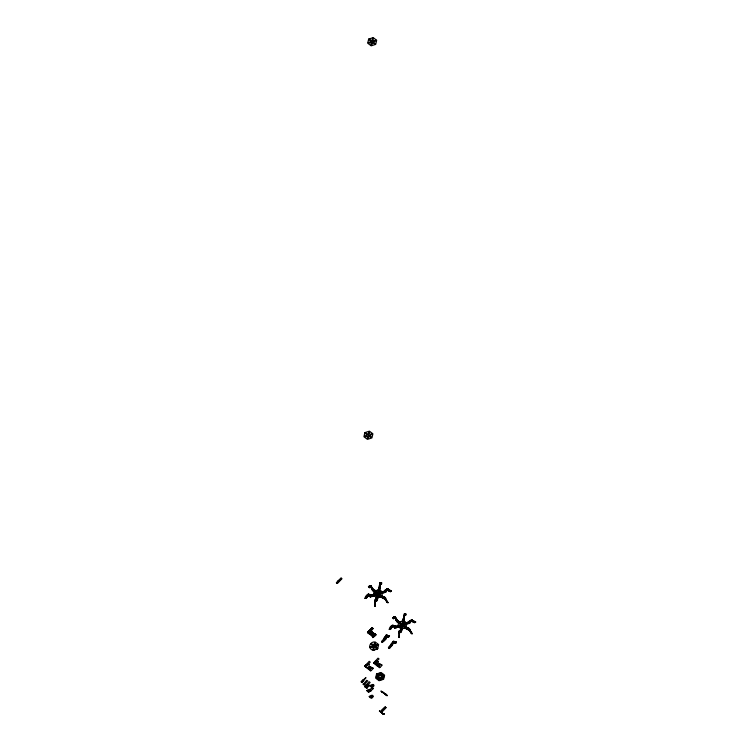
<?xml version="1.0" encoding="UTF-8"?>
<svg xmlns="http://www.w3.org/2000/svg" width="752" height="752" viewBox="0 0 752 752"><rect width="100%" height="100%" fill="white"/><g stroke="black" fill="none" stroke-linecap="round" stroke-linejoin="round"><path stroke-width="1.13" d="M376.31 599.184C376.141 601.017 376 598.695 376.555 601.403C378.388 594.625 374.637 604.476 375.859 600.444M380.296 583.543L380.183 582.668M399.434 631.887L399.632 631.219L399.049 633.842L399.538 633.4M399.462 631.238C398.278 632 400.929 630.016 400.374 630.759M404.548 614.365L404.407 613.745M382.129 691.84C383.492 692.733 380.578 690.815 381.085 691.332M386.312 635.318L386.979 635.083L386.03 635.205L384.686 638.401M392.253 644.22L393.7 641.249M392.694 642.575C392.459 640.591 398.184 641.371 395.702 643.364L392.741 642.678L395.702 643.364M403.711 617.411L403.674 618.003M367.465 632.526L372.061 627.572L373.142 628.512L368.527 633.165M372.541 590.489L375.06 592.52L371.761 589.502L373.998 590.781L371.695 587.754L371.864 589.436L372.757 589.775L371.845 588.008L372.052 589.239L373.81 590.959L372.597 588.731M369.918 634.096L372.428 631.548L371.46 630.881M376.132 634.547C367.813 643.148 377.062 630.27 375.182 634.679M374.458 633.908L373.462 632.93L372.757 633.353M375.192 595.17L371.808 596.693L371.234 595.697L371.883 596.533M376.564 601.365L375.962 599.635L376.169 600.425M376.47 600.162C373.753 598.037 378.181 595.932 377.983 596.806M379.121 591.279C376.197 590.574 380.738 591.251 379.102 591.147M380.136 596.082C385.334 600.707 385.701 597.849 381.132 595.321M380.155 587.848L379.187 587.613L379.525 589.089M381.076 592.313L381.273 593.018L381.217 592.2M381.518 641.588C381.302 644.934 389.733 635.177 382.129 642.18M382.43 596.966L383.52 597.896L383.614 597.173M385.015 592.04L384.78 591.373L383.887 591.768M384.77 639.219L384.347 637.828L384.986 637.179L384.864 639.623M392.074 643.242C394.292 644.52 389.423 648.309 390.626 645.63C392.506 643.759 388.051 647.98 388.399 647.688M395.768 627.666C396.633 628.108 393.898 625.824 396.934 626.783C394.668 624.771 396.755 627.412 396.812 626.322M396.718 621.462L399.237 623.549L400.224 623.023L399.312 623.587L396.84 621.735L396.567 619.78M399.415 626.266L399.19 626.726L398.936 625.532M400.28 622.609L397.77 620.626L397.15 620.955L396.248 619.742L397.103 619.629L394.941 616.894L395.787 617.627L393.559 618.746L392.582 617.712L394.969 616.997M400.938 627.732L400.431 632.244M402.264 628.061L401.568 631.107L402.198 627.854M402.574 622.083C401.521 621.942 403.504 617.072 403.937 618.736M403.739 621.932C404.285 613.801 405.469 623.887 402.621 622.092M404.491 627.516L406.898 629.33L404.36 627.083M405.497 623.37L405.384 624.075L405.29 623.361M407.913 628.315C408.439 630.063 405.403 625.354 403.627 625.213L403.016 625.993L403.627 625.213M409.173 622.976L409.013 623.549L409.154 622.835M379.281 588.938L379.196 587.265M375.22 600.839L375.126 599.786L374.919 606.441L375.248 600.19M376.489 599.175L375.239 600.096L375.37 601.45M379.779 586.654C379.732 587.857 380.145 585.564 379.892 586.955M399.688 630.89C398.4 648.985 399.81 623.662 399.303 632.46M399.143 637.489L399.406 630.853M400.684 631.21L400.177 630.684L400.684 631.21L401.201 629.65L400.722 632.564L400.468 630.853L400.073 631.492L400.478 630.759M404.275 617.768L403.382 620.071L404.642 613.726M404.585 615.399L404.426 614.281M371.375 586.428L370.604 586.776C368.292 584.718 372.428 586.748 370.792 586.278M370.802 586.269C371.573 585 367.192 586.034 369.345 587.697L371.591 586.541L369.345 587.697M372.597 590.245C372.823 586.156 372.569 591.457 370.651 586.936M374.646 606.394L374.947 600.209M374.919 606.441L375.135 600.124M409.765 629.48L408.994 628.522L409.304 628.879M380.145 586.325L380.145 582.64L379.572 586.898M380.098 583.994L380.39 584.379L380.427 582.678M400.205 630.138L399.34 632.47L400.092 631.454M404.059 617.843L403.702 616.283L404.068 617.994M375.239 600.096L375.088 601.412M376.103 600.058L376.028 599.118M379.44 589.06C379.675 575.553 378.688 601.403 380.221 583.148M400.243 630.373L400.196 630.768M404.191 613.914L403.786 617.956M368.151 594.343C376.423 595.274 365.66 596.129 368.179 594.663M385.579 638.523C384.789 633.287 385.485 645.282 386.979 635.111M386.481 635.149L389.536 635.882L388.765 637.066C382.289 637.818 388.023 635.835 386.293 634.979M391.369 644.755L392.939 641.541L393.653 641.418M391.576 644.896L392.046 644.84M393.86 641.578L392.309 645.188M403.655 619.3L403.984 616.33M374.27 595.199L376.959 594.672L374.515 595.462L374.223 594.682L376.639 593.751L371.422 595.509L374.609 594.343L375.21 595.274M377.401 597.069L377.231 597.37M381.602 592.83L381.668 592.538M399.359 623.023L399.303 622.947M402.922 621.575L402.95 621.763M405.995 623.699L403.768 624.884L403.448 623.963C415.903 618.642 402.734 625.457 410.489 622.712C411.09 619.62 407.753 621.566 407.734 623.229M404.679 613.97L404.209 617.223M403.984 617.862L403.448 620.118M379.393 711.119L379.534 710.988M380.136 711.439C381.687 712.548 378.463 710.499 379.732 711.044M380.164 584.097L380.296 583.157L381.029 583.148L380.446 584.144M381.499 582.8C380.785 586.381 382.975 581.512 380.315 582.922M404.379 615.145L404.961 614.158L404.661 615.192M405.789 615.305C405.723 611.714 406.39 616.743 404.322 615.39M387.383 695.544L386.763 695.675L387.393 695.553M372.503 590.433L372.625 590.687M376.085 591.824L373.518 589.559M378.153 590.94L379.252 587.754M380.221 588.214L379.544 591.025M372.832 636.728L375.088 633.898M381.038 592.689L384.629 591.335M374.449 633.992L373.387 632.921M381.255 710.856L381.95 711.636M405.253 623.652L405.845 624.564L409.032 623.399M379.779 711.514L379.61 711.279M384.14 638.927L385.306 637.066M369.063 594.578L366.318 598.442C363.197 599.288 366.854 593.666 368.809 594.146L369.063 594.578L367.897 594.447L367.531 595.114M370.04 596.806L369.74 595.152L371.056 594.616L372.597 595.274L372.738 596.007L370.097 596.881L375.22 595.434M393.305 625.579C391.933 623.54 387.101 630.467 390.532 629.49L393.061 625.203M396.971 626.999C395.289 630.326 392.008 625.504 395.449 625.664M394.621 627.92L394.029 626.482L394.772 626.331L391.632 626.153L392.159 625.476M396.877 626.792L396.661 627.262M410.545 622.609L410.291 621.199M376.733 599.466L376.771 598.93M373.556 595.189L377.109 597.99L381.631 596.524L382.627 592.397L379.102 589.737L374.581 591.194L373.584 595.321L374.402 591.927M378.265 594.973L377.748 597.342L376.818 597.201L377.335 594.841L378.284 595.114L377.335 594.841M378.604 593.554L378.51 594.165L377.579 594.033L378.2 593.243L378.632 593.695L378.2 593.243M379.375 590.376L378.858 592.745L377.927 592.604L378.444 590.245L379.393 590.517M379.826 585.291L379.948 587.857M376.498 601.243L376.207 599.137L376.442 600.03C377.1 596.994 376.63 601.13 377.363 600.021M379.422 588.929L379.722 587.688M377.382 599.983L378.059 597.05M374.317 647.303L373.81 649.672L372.879 649.531L373.396 647.171L374.346 647.444L373.396 647.171M373.735 645.742L373.641 646.363L374.571 646.494L374.665 645.883L373.763 645.883L374.261 645.573M375.427 642.706L374.919 645.075L373.988 644.934L374.505 642.575L375.455 642.847L374.505 642.575M377.692 648.854L378.67 644.586L375.135 641.926C369.608 641.277 367.192 648.957 373.171 650.32L377.673 648.713L373.171 650.32M398.767 622.111L397.799 626.369L401.324 629.039L405.845 627.572L406.823 623.314L403.298 620.644L406.841 623.446M401.277 627.619L402.047 627.873L400.976 627.704L400.44 631.144M403.692 616.311L403.674 618.83L403.41 618.313M401.032 628.249L401.549 625.89L402.48 626.031L401.963 628.39L401.013 628.117L401.963 628.39M401.888 624.461L402.207 625.391L402.818 624.602L401.888 624.461L402.818 624.602M402.141 623.652C401.643 620.419 404.971 620.917 403.072 623.793L402.123 623.521L403.072 623.793M400.703 630.223L400.713 632.291M401.474 631.21C401.079 631.755 401.342 629.49 400.487 629.65M383.464 640.272L384.075 637.875L385.09 636.906M393.268 641.625L392.121 643.731M390.927 645.536L392.243 643.374M376.056 591.73L375.145 592.557L375.991 591.42M370.275 634.415L370.971 634.763L370.933 633.71L372.588 633.297M363.075 683.982L364.109 684.771L367.747 680.823L366.703 680.306L363.15 684.358M373.227 668.406C367.935 675.033 370.031 665.708 373.133 668.067M388.427 647.792L389.066 648.478L388.54 648.083M403.749 620.109L403.786 617.721M400.882 629.706L400.778 632.413M381.96 713.159L381.461 712.811M369.523 633.325L369.674 633.598M367.39 594.935C368.292 597.925 374.806 593.836 368.442 594.559L368.198 594.165M398.861 637.442L399.453 636.756M408.721 621.678L407.753 623.041M383.896 639.491C382.693 641.776 386.566 638.335 384.986 637.179M336.351 582.612L337.394 583.392L342 578.739L340.947 577.94L336.426 582.979M380.775 595.349L380.174 596.233M380.202 595.922L380.728 595.546M381.499 641.447L383.717 639.012M384.178 591.401L386.002 589.935L386.218 591.721L381.367 593.441M385.174 637.423L386.265 635.327L386.02 636.54M386.716 635.12L385.212 638.081M411.635 620.033L412.453 620.146L409.614 622.186M382.843 596.693L384.281 597.257L384.394 598.949M385.955 635.318L386.462 635.684M392.892 641.616L393.371 642.02L393.23 641.277M390.354 591.73L386.613 589.916L390.354 591.73L391.472 591.006L387.6 588.901L388.229 589.126L385.522 591.373L388.145 588.816L387.064 588.788L387.628 589.277L387.186 589.004L386.66 589.944M393.193 625.391L390.448 629.255L389.207 629.292M395.214 625.824L392.572 625.373M392.77 642.396L394.687 642.058L392.92 642.49L393.437 641.7L396.473 642.18M389.536 635.882L386.49 635.402L385.983 636.192C387.271 637.546 388.305 634.491 387.026 636.389M387.75 635.76L385.851 636.06M385.804 636.38L388.549 636.906L389.32 635.722M393.39 641.926L392.911 642.81M395.486 643.204L396.257 642.02M367.493 632.385L372.061 627.572M380.333 664.524L379.422 663.49L376.573 664.589C374.816 664.373 379.835 669.393 380.042 664.364M382.025 665.304C376.94 671.752 378.792 662.606 381.978 664.89M369.439 685.692L368.424 684.865L365.904 687.695L366.957 688.202L369.42 685.307M373.105 688.851C371.375 684.818 366.713 696.352 373.077 688.465M381.208 710.79L384.827 707.2M365.087 598.479L367.897 594.447M366.948 596.139L368.724 594.418L367.681 595.885L366.854 595.904L367.681 595.885M364.993 598.244L366.224 598.207L368.884 594.155M392.939 625.467C392.535 627.61 389.799 627.685 392.112 625.495L393.023 625.702M389.301 629.527L392.159 625.561M391.162 627.196L392.206 625.73M399.622 632.517L400.355 631.539M415.687 622.054L411.776 620.184L410.827 620.964L414.568 622.778L415.687 622.054L411.899 620.033M392.027 643.214L388.511 647.641M372.4 631.755L369.984 634.209M364.645 665.915L365.632 666.77L370.238 662.108L369.185 661.309L364.664 666.357M366.055 666.977C369.42 671.63 370.952 658.047 366.074 667.419M373.481 662.738L374.468 663.593L379.083 658.931L378.021 658.132L373.509 663.179M404.444 626.942L405.45 626.548M371.46 667.738L370.51 666.657L367.737 667.767C365.989 667.494 370.905 672.598 371.197 667.541M378.322 661.741L377.354 661.328L374.834 664.148L375.878 664.655L378.341 662.183M361.167 681.538L362.154 682.393L364.776 679.178A29.883 26.113 -9.6 0 1 366.027 677.74L365.81 677.58A29.883 26.113 -9.6 0 1 364.363 678.868L361.195 681.979M364.551 686.275L365.538 687.131L370.153 682.478L369.091 681.679L364.579 686.717M381.236 710.753L385.071 707.087M385.889 707.999L382.43 711.589M384.535 693.87L384.864 693.908M385.137 694.322C386.434 694.876 383.482 693.165 384.733 693.682M412.434 621.34C414.916 620.992 409.398 621.622 411.776 620.184M381.753 712.896L382.289 713.093M341.37 578.26L341.051 578.579A30.757 26.875 -9.6 0 1 339.819 579.689M341.577 578.42L341.258 578.739A29.883 26.113 -9.6 0 0 340.017 580.177L339.265 581.512M336.952 583.383L337.46 583.336M369.918 585.827L371.403 586.739M370.604 586.776L369.758 586.278L370.633 585.545M371.244 586.466L370.943 585.761M371.657 587.81L371.695 589.352M371.892 587.838L372.55 588.534M372.409 588.976L372.889 588.581L370.717 585.921M372.907 589.765C373.471 588.778 378.876 592.266 376.771 593.422L374.872 591.984L375.483 591.194M376.771 593.422L377.391 592.642M380.7 596.383L381.32 595.603L380.7 596.383L378.801 594.945L379.412 594.165L383.999 597.52L384.206 598.761L384.187 597.332L383.294 596.994M378.801 594.945L379.412 594.165M383.266 596.439L382.242 597.154L384.526 598.818M382.279 597.351L382.495 596.787M383.999 597.52L384.968 597.69M383.482 596.797L383.501 598.225L384.206 598.761M383.68 598.216L385.701 598.282M382.994 597.229L384.902 597.248L385.738 598.244M385.682 598.282L385.231 597.52M385.391 599.635L386.152 599.673L385.391 599.635L384.253 597.849M387.054 602.427L388.098 602.587L387.054 602.427L384.657 598.648M367.775 632.225L369.495 630.486L370.228 631.154L368.508 632.902L367.803 632.366L369.495 630.486M370.2 631.022L368.508 632.902M368.113 633.043L373.142 628.512M368.95 633.381L371.356 630.787M371.168 634.566L370.952 633.851L373.208 632.968M373.377 633.419L371.657 635.158L372.381 635.825C375.417 635.412 372.654 632.366 374.111 634.086M374.082 633.945L372.278 636.145L370.332 634.716M372.484 636.042L374.336 634.002M373.387 637.151L376.056 634.914M395.806 617.589L394.621 618.022L393.973 617.326L394.941 616.781L395.59 617.477L394.819 617.824L394.076 616.913L394.8 616.781M393.973 617.326L394.706 616.8M394.809 616.593L392.582 617.712M393.559 618.746L392.779 617.514M371.544 643.524L370.933 644.314L372.832 645.752L373.453 644.962L371.563 643.665M395.862 619.244L397 619.582L397.968 622.064L396.003 620.588L395.684 619.056L396.783 621.011L396.765 619.582M395.909 620.409L398.175 621.876M396.896 619.488L396.953 620.062M396.078 620.485L396.06 619.056M398.024 622.007L398.034 621.284M374.834 647.143L375.474 646.494L377.401 648.074L376.761 648.713L374.863 647.275L375.474 646.494M399.086 623.032L399.697 622.242M385.372 638.89L383.934 640.337L383.426 640.055L384.375 639.087L383.67 640.413M384.563 639.059L385.193 638.42M401.606 623.69C401.841 625.814 398.71 619.911 397.329 620.776M365.199 666.751L365.698 666.714M402.987 625.861L404.914 627.441L405.431 626.416L408.956 628.578L412.124 633.823L411.269 633.475L408.28 628.757M368.95 664.514L368.48 664.524M366.609 667.823L367.108 667.776M407.011 628.738C405.817 627.694 407.65 627.046 408.543 628.371M408.571 630.063L406.512 628.446L407.481 627.488M406.785 628.775C409.229 626.228 411.344 631.163 407.697 629.076M407.509 628.042L408.402 628.381L408.609 630.016L408.571 628.456M391.313 645.385L390.391 646.551M390.382 646.494L392.14 644.718L391.924 643.477L391.294 644.126L391.707 645.526M408.402 628.381L408.421 629.809L407.716 629.274L407.697 627.845M390.598 646.654L392.347 644.878L392.074 643.261M374.035 663.574L374.543 663.537M408.045 629.33L409.896 629.33M389.545 648.299L391.717 645.695L389.226 648.553M409.445 628.569L408.468 628.898M369.072 669.684L371.469 667.325M408.374 629.969L407.904 629.086M410.366 630.731C410.357 631.699 408.327 628.437 409.473 628.926M377.786 661.337L377.288 661.384M375.445 664.646L375.953 664.599M372.607 667.673L372.099 667.71M370.52 670.775L370.99 670.709M361.721 682.384L362.22 682.337M377.918 666.507L380.277 664.119M411.269 633.475L411.983 633.767M381.443 664.495L380.944 664.533M379.328 667.569L379.835 667.532M363.677 684.762L364.184 684.715M365.105 687.121L365.613 687.074M368.856 684.884L368.386 684.893M366.525 688.183L367.023 688.146M366.854 690.58L368.555 692.366L370.144 690.994M372.513 688.042L372.043 688.052M370.398 691.116L370.905 691.079M391.651 625.927C395.148 627.582 395.919 626.463 394.245 625.993M412.378 620.278L411.391 619.77L409.05 621.857M384.836 590.809L387.026 588.816M385.654 590.376L387.148 589.023L386.547 589.7M409.868 621.425L411.476 620.071M410.094 622.026L412.246 619.798M372.428 635.938L372.052 636.126M339.819 579.689L338.203 580.713M381.057 691.003L381.621 691.774M381.659 691.455L381.8 691.906M387.506 588.666L387.28 589.314L391.472 591.006M393.381 641.541L393.869 641.334M370.031 594.945L369.721 595.217M411.429 620.118L410.874 620.992M384.892 592.303L381.715 593.497M401.455 631.069L400.966 631.257M381.922 711.693L382.392 711.627M385.992 589.916C383.219 590.066 382.58 594.832 386.086 591.561L385.776 590.113M386.819 589.624L388.314 590.527L389.057 590.047L386.65 589.436M388.22 590.292L389.057 590.047M390.269 591.486L391.388 590.771M410.742 620.729L414.484 622.543L415.602 621.819M377.166 600.068L376.743 600.209M397.423 620.579L397.846 621.472M395.637 626.557L400.854 624.799L401.173 625.72L398.729 626.51L398.438 625.73L400.854 624.799M381.508 712.84L382.759 713.78M368.367 586.663L370.717 585.733M369.758 586.278L370.463 585.977M408.862 621.537C411.692 620.973 407.763 621.284 409.398 622.9M382.364 713.028L382.636 713.667M370.322 596.637L369.956 595.208L371.845 595.311M370.05 595.443C371.3 594.061 371.808 596.881 370.172 596.439L370.407 596.872M379.553 593.836L381.969 592.905L379.553 593.836L379.234 592.914L384.357 591.326M378.218 593.384L377.673 593.413M379.252 593.046L381.678 592.125M371.272 595.941L372.635 595.499M371.3 596.073L372.719 595.734M383.511 592.125L384.939 591.786M385.184 591.852L386.002 591.326M377.579 594.033L378.51 594.165M380.709 596.684L377.109 597.99M398.795 622.242L403.316 620.785M396.962 626.924L394.471 627.723L394.17 626.256L395.59 625.918M394.264 626.491L395.167 626.2M403.768 624.884L406.183 623.953L405.892 623.173L403.448 623.963M396.849 626.548L395.439 626.905M407.706 623.041L409.06 622.6M409.314 622.665L410.216 622.374L410.009 621.133M398.701 626.378L401.173 625.72M408.195 623.53L410.216 622.374M396.116 627.723L399.171 626.585M402.207 628.606L405.845 627.572M370.257 646.87L372.701 646.081L373.011 647.002L370.576 647.792L370.257 646.87L370.576 647.792M375.295 645.244L377.739 644.455L378.049 645.376L375.605 646.165L375.314 645.376L377.739 644.455M370.275 647.011L372.701 646.081M370.548 647.651L373.011 647.002M384.996 597.605L387.91 602.775M381.781 582.847L379.995 582.828M380.108 584.342L381.574 584.257M405.995 613.895L404.802 614.008M391.078 626.952L391.895 626.933M371.497 587.942L372.494 588.637M383.172 597.032L384.855 597.238M394.114 616.875L394.678 617.025M408.74 629.866L406.456 628.202M383.83 598.282L385.494 598.479M383.464 692.771L383.482 692.771M381.029 583.148L380.897 584.097M379.779 585.554L379.516 587.575M379.215 586.316L379.459 586.955M403.993 616.602L404.003 618.67M399.18 631.201L399.754 631.154M392.666 625.608L395.27 626.049M385.287 707.059L385.983 707.576M370.962 594.766L371.093 595.246M382.674 598.282L383.182 598.235M408.778 622.233L409.088 622.731M406.522 628.033L407.734 628.945M411.87 620.419L413.271 621.096M405.347 626.369L404.924 626.454M385.25 707.115L385.908 707.51M384.751 694.134L385.466 694.246M391.698 626.378L392.112 625.495M409.163 629.076L408.665 628.7L410.178 630.919M382.608 592.266L379.074 589.596L375.774 590.809M375.511 591.335L377.41 592.773M379.44 594.306L381.339 595.744M383.689 598.028L384.394 598.564M376.752 593.281L375.53 592.454M378.773 594.813L380.681 596.251M380.258 596.327L382.655 598.141M399.726 622.383L401.624 623.822M403.655 625.354L405.554 626.792M396.266 620.287L398.222 621.829M396.953 621.143L398.015 621.951M406.484 628.343L407.537 629.142M399.058 622.891L400.995 624.47M391.811 643.336L391.096 644.06M369.523 630.618L370.228 631.154M368.095 633.156L367.484 632.554M369.514 634.218L368.922 633.757M380.042 664.505L379.337 663.978L377.617 665.717L378.322 666.253M371.206 667.682L370.501 667.156L368.781 668.895L369.58 669.647M386.434 694.594L386.105 695.196L386.49 694.688M366.826 690.609L367.38 690.985L367.361 690.063L369.74 689.293L370.802 689.969M381.311 593.281L381.029 592.585M368.555 586.466L369.533 587.509M371.309 587.021L372.795 588.976M372.221 588.496L370.05 585.667M394.838 617.195L396.219 618.943M395.054 617.796L396.436 619.545M394.866 617.994L396.248 619.742M409.323 628.916L412.312 633.635M408.468 628.559L411.457 633.287M388.098 602.587L384.451 597.652L387.242 602.239M407.669 622.806L407.828 623.464M405.911 623.305L406.212 624.094M388.032 588.75L388.154 589.23M385.644 589.897L385.879 590.32L384.883 590.376L385.099 591.617M386.321 591.542L386.011 591.824M385.879 590.978L386.086 591.561M395.308 626.294L395.373 627.431L394.471 627.723M381.696 592.256L381.988 593.046M394.17 626.256L394.386 626.839M379.234 592.914L379.525 593.695M376.639 593.751L376.959 594.672M372.456 595.293L372.757 595.951M369.956 595.208L370.172 595.791M403.392 620.127L403.025 618.924M379.534 585.235L379.713 586.748M374.656 595.17L374.515 595.462M402.724 625.222L402.207 625.391M384.78 591.373L384.958 591.918M383.454 591.758L383.614 592.416M378.858 592.745L377.927 592.604M377.748 597.342L376.818 597.201M378.049 645.376L375.605 646.165M377.401 648.074L376.761 648.713M374.919 645.075L373.988 644.934M374.571 646.494L374.054 646.664M373.81 649.672L372.879 649.531M383.031 692.282L382.768 692.677L383.031 692.282M369.185 696.69C372.842 701.503 375.605 692.348 369.58 696.202L370.106 696.596L369.204 696.615M369.965 685.89C373.575 690.693 376.451 681.585 370.36 685.392L370.886 685.796L369.984 685.805M386.895 695.064L386.49 695.487L386.895 695.064M381.499 712.031L380.973 712.454L381.499 712.031M383.482 713.535L382.956 713.949L383.482 713.535M384.065 713.968L383.539 714.391L384.065 713.968M386.058 694.34L385.532 694.763L386.058 694.34M384.103 692.874L383.614 693.316L384.103 692.874M368.659 39.066L367.662 43.193L371.187 45.853L375.718 44.396L376.714 40.26L373.18 37.6L368.659 39.066M371.441 42.845L370.896 45.073L371.826 45.214L372.362 42.977L371.441 42.845M371.779 41.416L372.597 42.037L371.779 41.416M372.55 38.249L372.005 40.476L372.936 40.617L373.471 38.38L372.55 38.249M364.88 432.607L363.893 436.733L367.418 439.394L371.939 437.937L372.936 433.81L369.411 431.14L364.88 432.607M367.596 436.677C366.337 438.952 368.621 439.29 368.518 436.809L367.596 436.677M368.001 434.957L368.818 435.577L368.001 434.957M368.706 432.08L368.301 433.725L369.232 433.866L369.627 432.212L368.706 432.08M376.573 673.952L375.586 678.078L379.111 680.739L383.633 679.282L384.629 675.146L381.104 672.485L376.573 673.952M376.752 675.211L376.338 676.95L378.247 676.33L376.752 675.211M378.829 677.9L378.406 679.648L376.921 678.52L378.829 677.9M379.939 673.303L379.525 675.042L378.03 673.914L379.939 673.303M379.252 677.966C377.927 680.344 380.399 680.72 380.268 678.116L379.252 677.966M380.362 673.369L379.939 675.108L380.963 675.258L381.377 673.519L380.362 673.369M380.691 678.182L380.268 679.921L382.185 679.31L380.691 678.182M381.8 673.576L381.377 675.324L383.294 674.704L381.8 673.576M383.877 676.274L383.454 678.013L381.969 676.894L383.877 676.274M382.204 692.084L382.646 691.765L382.204 692.084M380.409 711.862L380.85 711.542L380.409 711.862M385.541 694.604L385.983 694.293L385.541 694.604M380.991 712.294L381.433 711.984L380.991 712.294M382.975 713.798L383.407 713.479L382.975 713.798M383.558 714.231L383.99 713.921L383.558 714.231M375.051 602.314L375.116 602.841L375.051 602.314M369.589 39.198L368.95 39.847L370.858 41.285L371.497 40.636L369.589 39.198M373.518 42.168L372.879 42.817L374.787 44.255L375.427 43.607L373.518 42.168M365.641 432.983L365.425 433.575L366.835 434.637L367.474 433.998L365.641 432.983M369.993 435.897L369.354 436.545C370.905 438.557 372.494 436.94 369.993 435.897M338.156 581.014C335.665 582.518 337.592 583.975 338.926 581.606L338.156 581.014M366.393 664.392C363.902 665.887 365.829 667.344 367.164 664.975L366.393 664.392M375.464 661.046L373.735 662.785L374.449 663.32L376.169 661.581L375.464 661.046M362.915 680.015C360.424 681.519 362.361 682.976 363.695 680.598L362.915 680.015M366.309 684.752C363.818 686.256 365.745 687.713 367.079 685.345L366.309 684.752M377.297 674.3L377.053 674.92L378.529 676.039L379.234 675.334L377.297 674.3M379.675 675.446L378.726 676.405L379.158 677.571L380.54 677.778L381.48 676.819L381.048 675.653L379.675 675.446M372.86 684.978L371.526 686.332L372.296 686.914L373.641 685.561L372.86 684.978M381.678 677.185L380.982 677.89C382.589 680.015 384.31 678.266 381.678 677.185M369.58 689.941L368.245 691.295L369.025 691.878L370.36 690.524L369.58 689.941M372.08 695.779L370.745 697.142L371.516 697.724L372.86 696.371L372.08 695.779M370.745 41.755L368.301 42.544L368.593 43.325L371.037 42.535L370.745 41.755M375.784 40.129L373.34 40.918L373.631 41.698L376.075 40.909L375.784 40.129M366.656 435.399C363.836 435.615 364.588 437.636 366.948 436.179L366.656 435.399M371.685 433.772L369.881 434.355L370.172 435.135L371.986 434.553L371.685 433.772M378.378 676.687C375.427 676.903 376.235 679.094 378.698 677.552L378.378 676.687M383.417 675.061L381.518 675.672L381.837 676.537L383.736 675.926L383.417 675.061"/></g></svg>
